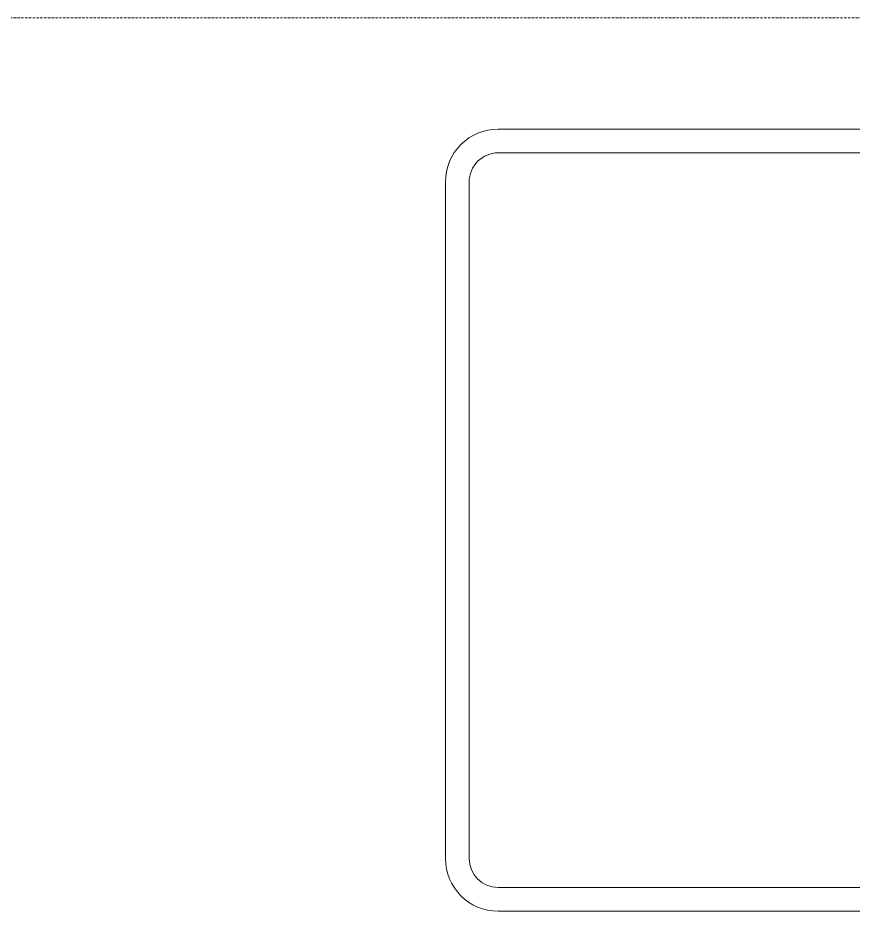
# Model space of a CAD drawing. Header units: millimetres. Extents: x 1591 to 240306, y -15958 to 82755.
# Drawn here: x 107892 to 109654, y 30127 to 32012 of the extents above; entities that cross this region are included whole.
import ezdxf

# ---------------------------------------------------------------- set-up
doc = ezdxf.new("R2010")
doc.units = ezdxf.units.MM
doc.linetypes.add('Dash Dot 3_16_', pattern=[7.9375, 4.7625, -1.5875, 0, -1.5875])
for name, color, linetype, lineweight in [('0-1', 7, 'Continuous', 5), ('G-ANNO-SYMB-1', 111, 'Dash Dot 3_16_', 18), ('I-FURN-1', 254, 'Continuous', 9)]:
    doc.layers.add(name, color=color, linetype=linetype, lineweight=lineweight)

# ---------------------------------------------------------------- blocks, each defined once
blk = doc.blocks.new('GIUONG NGU-2TAB-1600x2000 - GIUONG NGU-2TAB-1600x2000-901192-TKCS_MB TẦNG 3-4')
at = {"layer": 'I-FURN-1'}
for p, q in [((569.6, 2050), (1997.1, 2050)), ((1997.1, 2050), (569.6, 2050)), ((1997.1, 2000), (569.6, 2000)), ((458.5, 50), (458.5, 1938.9)), ((458.5, 1938.9), (458.5, 50)), ((508.5, 1938.9), (508.5, 100)), ((2058.2, 100), (2058.2, 1938.9)), ((2108.2, 1938.9), (2108.2, 50)), ((2108.2, 50), (2108.2, 1938.9))]:
    blk.add_line(p, q, dxfattribs=at)
for centre, radius, start, end in [((569.6, 1938.9), 111.1, 90, 180), ((569.6, 1938.9), 111.1, 90, 180), ((1997.1, 1938.9), 111.1, 0, 90), ((1997.1, 1938.9), 111.1, 360, 90), ((569.6, 1938.9), 61.1, 90, 180), ((1997.1, 1938.9), 61.1, 360, 90)]:
    blk.add_arc(centre, radius, start, end, dxfattribs=at)
blk = doc.blocks.new('NCV_TKTC_TANG 3 - 4_rvt-2-TKCS_MB TẦNG 3-4')
at = {"layer": 'I-FURN-1', "rotation": 89.99999999999915}
blk.add_blockref('GIUONG NGU-2TAB-1600x2000 - GIUONG NGU-2TAB-1600x2000-901192-TKCS_MB TẦNG 3-4', (99842.6, 29668.6), dxfattribs=at)

msp = doc.modelspace()

# ---------------------------------------------------------------- linework, layer by layer
at = {"layer": 'G-ANNO-SYMB-1'}
msp.add_line((39749.2, 32011.5), (145928.2, 32011.5), dxfattribs=at)

# ---------------------------------------------------------------- block references
at = {"layer": '0-1'}
msp.add_blockref('NCV_TKTC_TANG 3 - 4_rvt-2-TKCS_MB TẦNG 3-4', (11001.4, 0), dxfattribs=at)

doc.saveas('drawing.dxf')
